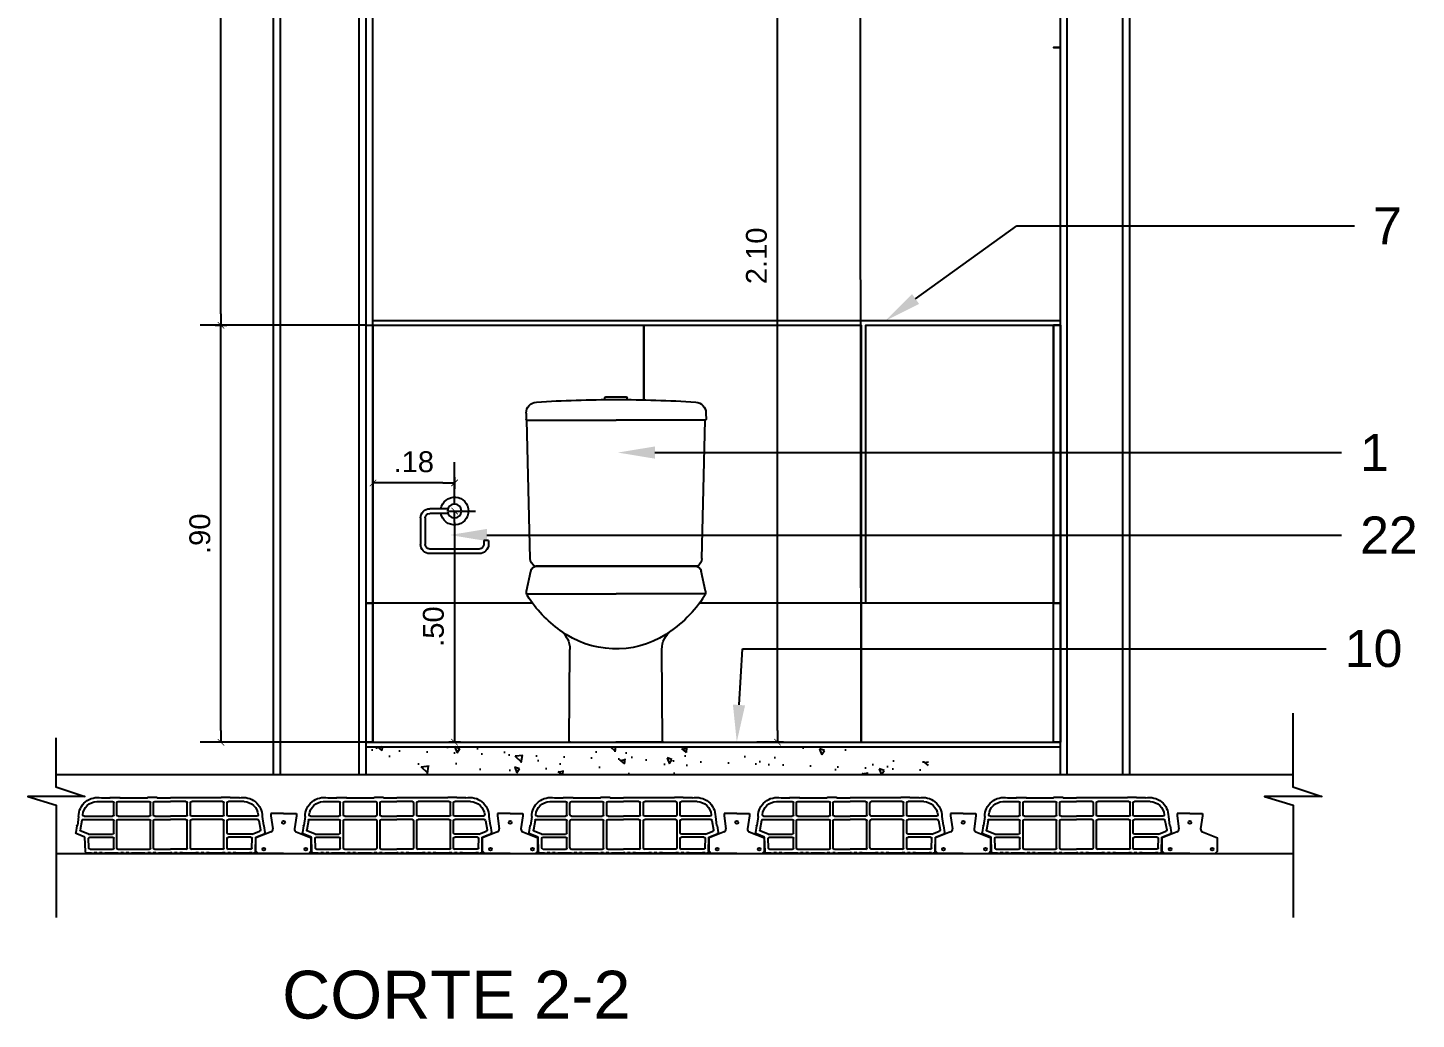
# Model space of a CAD drawing. Header units: metres. Extents: x 198 to 412, y -54 to 17.
# Drawn here: x 264.599 to 267.599, y -9.014 to -6.874 of the extents above; entities that cross this region are included whole.
import ezdxf
from ezdxf import colors
from ezdxf.entities.mleader import LeaderData, LeaderLine
from ezdxf.math import Vec2, Vec3

# ---------------------------------------------------------------- set-up
doc = ezdxf.new("R2010")
doc.units = ezdxf.units.M
doc.header["$LTSCALE"] = 10
for name, color, linetype in [('01', 1, 'Continuous'), ('02', 2, 'Continuous'), ('02-LH ladrillo hueco 02', 1, 'Continuous'), ('1_MUROS', 6, 'Continuous'), ('25-TXT', 2, 'Continuous'), ('A-MUROS', 6, 'Continuous'), ('A-PISOS', 1, 'Continuous'), ('A-TEXTOS', 2, 'Continuous'), ('Corte t', 2, 'Continuous'), ('HT-253', 253, 'Continuous'), ('Losa rap sapito', 251, 'Continuous'), ('piso', 1, 'Continuous'), ('Sanitarios', 2, 'Continuous'), ('TCOTA', 1, 'Continuous'), ('TM-REVEST', 252, 'Continuous'), ('TM-REVOQUE', 2, 'Continuous')]:
    doc.layers.add(name, color=color, linetype=linetype)
doc.styles.add('ARIAL', font='arial.ttf')
doc.styles.get("Standard").update_dxf_attribs({"font": 'arial.ttf'})
doc.dimstyles.new('ST-COTA-25', dxfattribs={"dimscale": 0.25, "dimtxt": 0.18, "dimasz": 0.1, "dimexe": 0.18, "dimexo": 0.0625, "dimgap": 0.09, "dimtad": 1, "dimzin": 4, "dimdsep": 46, "dimtxsty": 'ARIAL', "dimblk1": 'COTA_N', "dimblk2": 'COTA_N', "dimsah": 1, "dimcen": 0.09, "dimclrd": 8, "dimclre": 8, "dimclrt": 1, "dimadec": 0, "dimazin": 0, "dimtfac": 1, "dimtix": 1, "dimtmove": 0, "dimatfit": 3, "dimldrblk": 'COTA_N', "dimfxl": 0.18, "dimtolj": 1, "dimtzin": 0, "dimarcsym": 0})

# ---------------------------------------------------------------- blocks, each defined once
blk = doc.blocks.new('VIGUETA NUEVA')
at = {"layer": '02'}
for p, q in [((852.3054, 1549.6661), (852.2767, 1549.6661)), ((852.2767, 1549.6661), (852.2767, 1549.6611)), ((852.2767, 1549.6611), (852.2809, 1549.6312)), ((852.3054, 1549.6661), (852.3342, 1549.6661)), ((852.3342, 1549.6611), (852.3299, 1549.6312)), ((852.3342, 1549.6661), (852.3342, 1549.6611)), ((852.2769, 1549.6243), (852.2429, 1549.6111)), ((852.2429, 1549.5811), (852.2429, 1549.6111)), ((852.3339, 1549.6243), (852.3679, 1549.6111)), ((852.3679, 1549.5811), (852.3679, 1549.6111)), ((852.2429, 1549.5811), (852.2479, 1549.5761)), ((852.3054, 1549.5761), (852.2479, 1549.5761)), ((852.3054, 1549.5761), (852.3629, 1549.5761)), ((852.3679, 1549.5811), (852.3629, 1549.5761))]:
    blk.add_line(p, q, dxfattribs=at)
for centre, start, end in [((852.2739, 1549.6307), 294.8533, 4.4381), ((852.3369, 1549.6307), 175.5619, 245.1467)]:
    blk.add_arc(centre, 0.00704, start, end, dxfattribs=at)
blk = doc.blocks.new('VIGUETA NUEVA1')
at = {"layer": 'piso'}
for centre in [(0, -0.02), (-0.0444, -0.0805), (0.0504, -0.0805)]:
    blk.add_circle(centre, 0.00324, dxfattribs=at)
at = {"layer": '1_MUROS'}
blk.add_blockref('VIGUETA NUEVA', (-852.3054, -1549.6661), dxfattribs=at)
blk = doc.blocks.new('Losa rap zapito')
at = {"layer": 'Losa rap sapito'}
for p, q in [((283.7711, -291.7719), (283.8051, -291.7719)), ((283.7813, -291.7641), (283.8003, -291.7641)), ((283.8012, -291.7632), (283.8205, -291.7632)), ((283.808, -291.8006), (283.808, -291.7747)), ((283.8147, -291.8006), (283.8147, -291.7747)), ((283.8176, -291.7719), (283.8844, -291.7719)), ((283.8215, -291.7641), (283.8806, -291.7641)), ((283.9008, -291.7632), (283.8815, -291.7632)), ((283.8873, -291.8006), (283.8873, -291.7747)), ((283.8941, -291.8006), (283.8941, -291.7747)), ((283.897, -291.7719), (283.9304, -291.7719)), ((283.9018, -291.7641), (283.9304, -291.7641)), ((283.959, -291.7641), (283.9304, -291.7641)), ((283.9638, -291.7719), (283.9304, -291.7719)), ((283.9599, -291.7632), (283.9792, -291.7632)), ((283.9667, -291.8006), (283.9667, -291.7747)), ((283.9734, -291.8006), (283.9734, -291.7747)), ((284.0431, -291.7719), (283.9763, -291.7719)), ((284.0393, -291.7641), (283.9802, -291.7641)), ((284.0595, -291.7632), (284.0402, -291.7632)), ((284.046, -291.8006), (284.046, -291.7747)), ((284.0527, -291.8006), (284.0527, -291.7747)), ((284.0896, -291.7719), (284.0556, -291.7719)), ((284.0795, -291.7641), (284.0605, -291.7641)), ((283.732, -291.8042), (283.7293, -291.8235)), ((283.7437, -291.8035), (283.8051, -291.8035)), ((283.8176, -291.8035), (283.8844, -291.8035)), ((283.897, -291.8035), (283.9304, -291.8035)), ((283.9638, -291.8035), (283.9304, -291.8035)), ((284.0431, -291.8035), (283.9763, -291.8035)), ((284.117, -291.8035), (284.0556, -291.8035)), ((284.1287, -291.8042), (284.1314, -291.8235)), ((283.7282, -291.8243), (283.7262, -291.8386)), ((283.7394, -291.8124), (283.7357, -291.8329)), ((283.7534, -291.842), (283.7376, -291.836)), ((283.7422, -291.8103), (283.8051, -291.8103)), ((283.7534, -291.8103), (283.8051, -291.8103)), ((283.808, -291.8391), (283.808, -291.8132)), ((283.8147, -291.8721), (283.8147, -291.8132)), ((283.8176, -291.8103), (283.8844, -291.8103)), ((283.8873, -291.8721), (283.8873, -291.8132)), ((283.8941, -291.8721), (283.8941, -291.8132)), ((283.897, -291.8103), (283.9304, -291.8103)), ((283.9638, -291.8103), (283.9304, -291.8103)), ((283.9667, -291.8721), (283.9667, -291.8132)), ((283.9734, -291.8721), (283.9734, -291.8132)), ((284.0431, -291.8103), (283.9763, -291.8103)), ((284.046, -291.8721), (284.046, -291.8132)), ((284.0527, -291.8391), (284.0527, -291.8132)), ((284.1186, -291.8103), (284.0556, -291.8103)), ((284.1073, -291.8103), (284.0556, -291.8103)), ((284.1073, -291.842), (284.1232, -291.836)), ((284.1214, -291.8124), (284.125, -291.8329)), ((284.1325, -291.8243), (284.1346, -291.8386)), ((283.7459, -291.8484), (283.728, -291.8417)), ((283.7466, -291.8799), (283.7459, -291.8484)), ((283.7534, -291.842), (283.8051, -291.842)), ((283.7542, -291.8721), (283.7536, -291.851)), ((283.7565, -291.8487), (283.8051, -291.8487)), ((283.808, -291.8721), (283.808, -291.8516)), ((284.0527, -291.8721), (284.0527, -291.8516)), ((284.1073, -291.842), (284.0556, -291.842)), ((284.1043, -291.8487), (284.0556, -291.8487)), ((284.1066, -291.8721), (284.1071, -291.851)), ((284.1141, -291.8799), (284.1149, -291.8484)), ((284.1149, -291.8484), (284.1327, -291.8417)), ((283.7541, -291.8836), (283.7504, -291.8836)), ((283.7541, -291.8836), (283.7516, -291.8836)), ((283.7541, -291.8836), (283.7516, -291.8836)), ((283.7541, -291.8836), (283.7541, -291.8827)), ((283.7541, -291.8827), (283.7598, -291.8827)), ((283.7571, -291.8749), (283.8051, -291.8749)), ((283.7598, -291.8836), (283.7598, -291.8827)), ((283.7598, -291.8836), (283.7656, -291.8836)), ((283.7714, -291.8827), (283.7656, -291.8827)), ((283.7656, -291.8836), (283.7656, -291.8827)), ((283.7714, -291.8836), (283.7714, -291.8827)), ((283.7714, -291.8836), (283.7772, -291.8836)), ((283.7772, -291.8836), (283.7772, -291.8827)), ((283.783, -291.8827), (283.7772, -291.8827)), ((283.783, -291.8836), (283.783, -291.8827)), ((283.783, -291.8836), (283.7887, -291.8836)), ((283.7887, -291.8836), (283.7887, -291.8827)), ((283.7887, -291.8827), (283.7945, -291.8827)), ((283.7945, -291.8836), (283.7945, -291.8827)), ((283.8003, -291.8836), (283.7945, -291.8836)), ((283.8003, -291.8827), (283.8061, -291.8827)), ((283.8003, -291.8836), (283.8003, -291.8827)), ((283.8061, -291.8836), (283.8061, -291.8827)), ((283.8119, -291.8836), (283.8061, -291.8836)), ((283.8119, -291.8827), (283.8176, -291.8827)), ((283.8119, -291.8836), (283.8119, -291.8827)), ((283.8119, -291.8827), (283.8176, -291.8827)), ((283.8176, -291.8749), (283.8844, -291.8749)), ((283.8176, -291.8836), (283.8176, -291.8827)), ((283.8176, -291.8836), (283.8234, -291.8836)), ((283.8292, -291.8827), (283.8234, -291.8827)), ((283.8234, -291.8836), (283.8234, -291.8827)), ((283.8292, -291.8836), (283.8292, -291.8827)), ((283.8292, -291.8836), (283.835, -291.8836)), ((283.835, -291.8836), (283.835, -291.8827)), ((283.8408, -291.8827), (283.835, -291.8827)), ((283.8408, -291.8836), (283.8408, -291.8827)), ((283.8408, -291.8836), (283.8465, -291.8836)), ((283.8465, -291.8836), (283.8465, -291.8827)), ((283.8465, -291.8827), (283.8523, -291.8827)), ((283.8523, -291.8836), (283.8523, -291.8827)), ((283.8581, -291.8836), (283.8523, -291.8836)), ((283.8581, -291.8827), (283.8639, -291.8827)), ((283.8581, -291.8836), (283.8581, -291.8827)), ((283.8639, -291.8836), (283.8639, -291.8827)), ((283.8697, -291.8836), (283.8639, -291.8836)), ((283.8697, -291.8827), (283.8755, -291.8827)), ((283.8697, -291.8836), (283.8697, -291.8827)), ((283.8697, -291.8827), (283.8755, -291.8827)), ((283.8755, -291.8836), (283.8755, -291.8827)), ((283.8755, -291.8836), (283.8812, -291.8836)), ((283.887, -291.8827), (283.8812, -291.8827)), ((283.8812, -291.8836), (283.8812, -291.8827)), ((283.887, -291.8836), (283.887, -291.8827)), ((283.887, -291.8836), (283.8928, -291.8836)), ((283.8928, -291.8836), (283.8928, -291.8827)), ((283.8986, -291.8827), (283.8928, -291.8827)), ((283.897, -291.8749), (283.9304, -291.8749)), ((283.8986, -291.8836), (283.8986, -291.8827)), ((283.8986, -291.8836), (283.9044, -291.8836)), ((283.9044, -291.8836), (283.9044, -291.8827)), ((283.9044, -291.8827), (283.9101, -291.8827)), ((283.9101, -291.8836), (283.9101, -291.8827)), ((283.9159, -291.8836), (283.9101, -291.8836)), ((283.9159, -291.8827), (283.9217, -291.8827)), ((283.9159, -291.8836), (283.9159, -291.8827)), ((283.9217, -291.8836), (283.9217, -291.8827)), ((283.9275, -291.8836), (283.9217, -291.8836)), ((283.9275, -291.8836), (283.9275, -291.8827)), ((283.9275, -291.8827), (283.9304, -291.8827)), ((283.9638, -291.8749), (283.9304, -291.8749)), ((283.9333, -291.8827), (283.9304, -291.8827)), ((283.9333, -291.8836), (283.9333, -291.8827)), ((283.9333, -291.8836), (283.939, -291.8836)), ((283.9448, -291.8827), (283.939, -291.8827)), ((283.939, -291.8836), (283.939, -291.8827)), ((283.9448, -291.8836), (283.9448, -291.8827)), ((283.9448, -291.8836), (283.9506, -291.8836)), ((283.9506, -291.8836), (283.9506, -291.8827)), ((283.9564, -291.8827), (283.9506, -291.8827)), ((283.9564, -291.8836), (283.9564, -291.8827)), ((283.9622, -291.8836), (283.9564, -291.8836)), ((283.9622, -291.8836), (283.9622, -291.8827)), ((283.9622, -291.8827), (283.9679, -291.8827)), ((283.9679, -291.8836), (283.9679, -291.8827)), ((283.9737, -291.8836), (283.9679, -291.8836)), ((283.9737, -291.8827), (283.9795, -291.8827)), ((283.9737, -291.8836), (283.9737, -291.8827)), ((284.0431, -291.8749), (283.9763, -291.8749)), ((283.9795, -291.8836), (283.9795, -291.8827)), ((283.9853, -291.8836), (283.9795, -291.8836)), ((283.9911, -291.8827), (283.9853, -291.8827)), ((283.9853, -291.8836), (283.9853, -291.8827)), ((283.9911, -291.8827), (283.9853, -291.8827)), ((283.9911, -291.8836), (283.9911, -291.8827)), ((283.9911, -291.8836), (283.9968, -291.8836)), ((284.0026, -291.8827), (283.9968, -291.8827)), ((283.9968, -291.8836), (283.9968, -291.8827)), ((284.0026, -291.8836), (284.0026, -291.8827)), ((284.0026, -291.8836), (284.0084, -291.8836)), ((284.0084, -291.8836), (284.0084, -291.8827)), ((284.0142, -291.8827), (284.0084, -291.8827)), ((284.0142, -291.8836), (284.0142, -291.8827)), ((284.02, -291.8836), (284.0142, -291.8836)), ((284.02, -291.8836), (284.02, -291.8827)), ((284.02, -291.8827), (284.0258, -291.8827)), ((284.0258, -291.8836), (284.0258, -291.8827)), ((284.0315, -291.8836), (284.0258, -291.8836)), ((284.0315, -291.8827), (284.0373, -291.8827)), ((284.0315, -291.8836), (284.0315, -291.8827)), ((284.0373, -291.8836), (284.0373, -291.8827)), ((284.0431, -291.8836), (284.0373, -291.8836)), ((284.0489, -291.8827), (284.0431, -291.8827)), ((284.0431, -291.8836), (284.0431, -291.8827)), ((284.0489, -291.8827), (284.0431, -291.8827)), ((284.0489, -291.8836), (284.0489, -291.8827)), ((284.0489, -291.8836), (284.0547, -291.8836)), ((284.0604, -291.8827), (284.0547, -291.8827)), ((284.0547, -291.8836), (284.0547, -291.8827)), ((284.1037, -291.8749), (284.0556, -291.8749)), ((284.0604, -291.8836), (284.0604, -291.8827)), ((284.0604, -291.8836), (284.0662, -291.8836)), ((284.0662, -291.8836), (284.0662, -291.8827)), ((284.072, -291.8827), (284.0662, -291.8827)), ((284.072, -291.8836), (284.072, -291.8827)), ((284.0778, -291.8836), (284.072, -291.8836)), ((284.0778, -291.8836), (284.0778, -291.8827)), ((284.0778, -291.8827), (284.0836, -291.8827)), ((284.0836, -291.8836), (284.0836, -291.8827)), ((284.0893, -291.8836), (284.0836, -291.8836)), ((284.0893, -291.8827), (284.0951, -291.8827)), ((284.0893, -291.8836), (284.0893, -291.8827)), ((284.0951, -291.8836), (284.0951, -291.8827)), ((284.1009, -291.8836), (284.0951, -291.8836)), ((284.1009, -291.8836), (284.1009, -291.8827)), ((284.1067, -291.8827), (284.1009, -291.8827)), ((284.1067, -291.8836), (284.1067, -291.8827)), ((284.1067, -291.8836), (284.1092, -291.8836)), ((284.1067, -291.8836), (284.1092, -291.8836)), ((284.1067, -291.8836), (284.1103, -291.8836))]:
    blk.add_line(p, q, dxfattribs=at)
for centre, radius, start, end in [((283.7724, -291.8035), 0.0404, 77.2971, 181.0135), ((283.7724, -291.8035), 0.0317, 92.259, 174.7894), ((283.8012, -291.7641), 0.000963, 90, 180), ((283.8051, -291.7747), 0.00289, 0, 90), ((283.8176, -291.7747), 0.00289, 90, 180), ((283.8205, -291.7641), 0.000963, 0, 90), ((283.8815, -291.7641), 0.000963, 90, 180), ((283.8844, -291.7747), 0.00289, 0, 90), ((283.897, -291.7747), 0.00289, 90, 180), ((283.9008, -291.7641), 0.000963, 0, 90), ((283.9599, -291.7641), 0.000963, 90, 180), ((283.9638, -291.7747), 0.00289, 0, 90), ((283.9763, -291.7747), 0.00289, 90, 180), ((283.9792, -291.7641), 0.000963, 0, 90), ((284.0402, -291.7641), 0.000963, 90, 180), ((284.0431, -291.7747), 0.00289, 0, 90), ((284.0556, -291.7747), 0.00289, 90, 180), ((284.0595, -291.7641), 0.000963, 0, 90), ((284.0883, -291.8035), 0.0404, 358.9865, 102.7029), ((284.0883, -291.8035), 0.0317, 5.2106, 87.741), ((283.7437, -291.8006), 0.00289, 180.2316, 270), ((283.8051, -291.8006), 0.00289, 270, 0), ((283.8176, -291.8006), 0.00289, 180, 270), ((283.8844, -291.8006), 0.00289, 270, 0), ((283.897, -291.8006), 0.00289, 180, 270), ((283.9638, -291.8006), 0.00289, 270, 0), ((283.9763, -291.8006), 0.00289, 180, 270), ((284.0431, -291.8006), 0.00289, 270, 0), ((284.0556, -291.8006), 0.00289, 180, 270), ((284.117, -291.8006), 0.00289, 270, 359.7684), ((283.7292, -291.8244), 0.000963, 81.8699, 171.8699), ((283.7386, -291.8333), 0.00289, 171.8699, 249.444), ((283.7422, -291.8132), 0.00289, 90, 165.2593), ((283.8051, -291.8132), 0.00289, 0, 90), ((283.8176, -291.8132), 0.00289, 90, 180), ((283.8844, -291.8132), 0.00289, 0, 90), ((283.897, -291.8132), 0.00289, 90, 180), ((283.9638, -291.8132), 0.00289, 0, 90), ((283.9763, -291.8132), 0.00289, 90, 180), ((284.0431, -291.8132), 0.00289, 0, 90), ((284.0556, -291.8132), 0.00289, 90, 180), ((284.1186, -291.8132), 0.00289, 14.7407, 90), ((284.1222, -291.8333), 0.00289, 290.556, 8.1301), ((284.1316, -291.8244), 0.000963, 8.1301, 98.1301), ((283.729, -291.839), 0.00289, 171.8699, 249.444), ((283.7565, -291.8516), 0.00289, 90, 168.5947), ((283.8051, -291.8391), 0.00289, 270, 0), ((283.8051, -291.8516), 0.00289, 0, 90), ((284.0556, -291.8391), 0.00289, 180, 270), ((284.0556, -291.8516), 0.00289, 90, 180), ((284.1043, -291.8516), 0.00289, 11.4053, 90), ((284.1317, -291.839), 0.00289, 290.556, 8.1301), ((283.7505, -291.8797), 0.0039, 182.4799, 268.1248), ((283.7571, -291.8721), 0.00289, 180, 271.41), ((283.8051, -291.8721), 0.00289, 270, 0), ((283.8176, -291.8721), 0.00289, 180, 270), ((283.8844, -291.8721), 0.00289, 270, 0), ((283.897, -291.8721), 0.00289, 180, 270), ((283.9638, -291.8721), 0.00289, 270, 0), ((283.9763, -291.8721), 0.00289, 180, 270), ((284.0431, -291.8721), 0.00289, 270, 0), ((284.0556, -291.8721), 0.00289, 180, 270), ((284.1037, -291.8721), 0.00289, 268.59, 0), ((284.1102, -291.8797), 0.0039, 271.8752, 357.5201)]:
    blk.add_arc(centre, radius, start, end, dxfattribs=at)
blk = doc.blocks.new('A$C5A1D3FF0')
at = {"ltscale": 0.01671}
blk.add_line((-24.2, 739.9), (-24.2, 743.3), dxfattribs=at)
at = {"ltscale": 0.00085}
blk.add_line((-0.2, 745.5), (0, 745.5), dxfattribs=at)
at = {"ltscale": 0.017205}
blk.add_line((23.8, 739.8), (23.8, 743.3), dxfattribs=at)
at = {"ltscale": 0.069122}
blk.add_line((-194.4, 710.7), (-194.5, 696.9), dxfattribs=at)
for p, q in [((-192.7, 695.1), (-0.2, 695.1)), ((-185.6, 396.8), (-192.7, 695.1)), ((192.4, 695.1), (-0.2, 695.1)), ((185.2, 396.8), (192.4, 695.1)), ((-175.2, 380), (0, 380)), ((-171.5, 380), (172.7, 380)), ((-170.6, 380), (0, 380)), ((0.6, 380), (-170.5, 380)), ((0.9, 380), (-170.2, 380)), ((170.6, 380), (0, 380)), ((174.9, 380), (0, 380)), ((0, 380), (143.6, 380)), ((0.3, 380), (173.3, 380)), ((0.6, 380), (170.5, 380)), ((-193.2, 320), (0, 320)), ((193.2, 320), (0, 320)), ((-100.4, 2.5), (-99.1, 200.3)), ((100.9, 2.5), (99.6, 200.3))]:
    blk.add_line(p, q)
at = {"ltscale": 0.069103}
blk.add_line((194.1, 710.7), (194.2, 696.9), dxfattribs=at)
at = {"ltscale": 0.217544}
for p, q in [((-193.3, 326.3), (-184.3, 368.9)), ((193.3, 326.3), (184.3, 368.9))]:
    blk.add_line(p, q, dxfattribs=at)
at = {"ltscale": 0.489641}
blk.add_line((-97.9, 0), (0, 0), dxfattribs=at)
at = {"ltscale": 0.413757}
blk.add_line((-82.5, 0), (0.3, 0), dxfattribs=at)
at = {"ltscale": 0.492131}
blk.add_line((98.4, 0), (0, 0), dxfattribs=at)
at = {"ltscale": 0.413755}
blk.add_line((83, 0), (0.3, 0), dxfattribs=at)
for centre, radius, start, end in [((-170.7, 710.5), 23.7, 93.7557, 179.6251), ((-2, -1859.9), 2599.7, 89.9609, 93.7557), ((-22.2, 743.3), 2, 91.3801, 180), ((-0.2, -169.9), 915.5, 90, 91.3801), ((-0.2, -169.9), 915.5, 88.6199, 90), ((1.6, -1859.9), 2599.7, 86.2429, 90.0391), ((21.8, 743.3), 2, 0, 88.6199), ((170.4, 710.5), 23.7, 0.3749, 86.2429), ((-192.7, 696.9), 1.76, 180.2855, 270.6496), ((192.4, 696.9), 1.76, 269.3504, 359.7145), ((-166.1, 397.2), 19.5, 181.3139, 242.1559), ((165.7, 397.2), 19.5, 297.8441, 358.6861), ((-170.6, 366), 14, 90, 168.1113), ((170.6, 366), 14, 11.8887, 90), ((-179.6, 323.4), 14, 168.1113, 212.7999), ((39.8, 464.8), 275, 212.7999, 237.6232), ((-39.8, 464.8), 275, 305.6405, 327.2001), ((179.6, 323.4), 14, 327.2001, 11.8887), ((-149.1, 200.7), 50, 359.6141, 54.3595), ((0, 402.1), 200.7, 237.6232, 306.8471), ((149.6, 200.7), 50, 125.6405, 180.3859), ((-97.9, 2.5), 2.5, 179.6141, 270), ((98.4, 2.5), 2.5, 270, 0.3859)]:
    blk.add_arc(centre, radius, start, end)
blk = doc.blocks.new('SPIN PORTARROLLO VF')
at = {"layer": 'Sanitarios'}
for p, q in [((663.8584, -488.0333), (663.8978, -488.0333)), ((663.8584, -488.0433), (663.8978, -488.0433)), ((663.9078, -488.0533), (663.9078, -488.1103)), ((663.9178, -488.0533), (663.9178, -488.1103)), ((663.7708, -488.1017), (663.7708, -488.1103)), ((663.7708, -488.1017), (663.7808, -488.1017)), ((663.7808, -488.1017), (663.7808, -488.1103)), ((663.7908, -488.1203), (663.8978, -488.1203)), ((663.7908, -488.1303), (663.8978, -488.1303))]:
    blk.add_line(p, q, dxfattribs=at)
blk.add_circle((663.8443, -488.0383), 0.015, dxfattribs=at)
for centre, radius, start, end in [((663.8443, -488.0383), 0.03, 9.5941, 350.4059), ((663.8978, -488.0533), 0.02, 360, 90), ((663.8978, -488.0533), 0.01, 360, 90), ((663.7908, -488.1103), 0.02, 180, 270), ((663.7908, -488.1103), 0.01, 180, 270), ((663.8978, -488.1103), 0.02, 270, 360), ((663.8978, -488.1103), 0.01, 270, 360)]:
    blk.add_arc(centre, radius, start, end, dxfattribs=at)
blk = doc.blocks.new('COTA_N')
for p, q in [((-1, 0), (0, 0)), ((0, 0.5), (0, -0.5))]:
    blk.add_line(p, q)
at = {"color": 3, "const_width": 0.065}
blk.add_lwpolyline([(0.14, 0.14), (0.28, 0.28), (0, 0), (-0.14, -0.14), (-0.28, -0.28)], dxfattribs=at)
blk = doc.blocks.new('*D304')
at = {"layer": 'Defpoints', "color": 0, "transparency": 16777216}
for p in [(266.2192, -6.3163), (266.2392, -6.3163, 0), (266.2392, -8.4163)]:
    blk.add_point(p, dxfattribs=at)
at = {"layer": 'TCOTA', "color": 8, "lineweight": -2, "transparency": 16777216}
for p, q in [((266.2236, -6.3163), (266.1742, -6.3163)), ((266.2192, -8.3913), (266.2192, -6.3413)), ((266.2236, -8.4163), (266.1742, -8.4163))]:
    blk.add_line(p, q, dxfattribs=at)
at = {"layer": 'TCOTA', "color": 8, "lineweight": -2, "transparency": 16777216, "xscale": 0.025, "yscale": 0.025, "zscale": 0.025}
for p, rotation in [((266.2192, -6.3163), 90), ((266.2192, -8.4163), 270)]:
    blk.add_blockref('COTA_N', p, dxfattribs=dict(at, rotation=rotation))
at = {"layer": 'TCOTA', "color": 1, "transparency": 16777216, "insert": (266.1737, -7.3663), "char_height": 0.045, "attachment_point": 5, "rotation": 90, "style": 'ARIAL'}
blk.add_mtext('\\A1;2.10', dxfattribs=at)
blk = doc.blocks.new('*D305')
at = {"layer": 'Defpoints', "color": 0, "transparency": 16777216}
for p in [(265.5213, -7.9172, 0), (265.5213, -8.4163), (265.5213, -8.4163)]:
    blk.add_point(p, dxfattribs=at)
at = {"layer": 'TCOTA', "color": 8, "lineweight": -2, "transparency": 16777216}
for p, q in [((265.5369, -7.9172), (265.5663, -7.9172)), ((265.5213, -7.9422), (265.5213, -8.3913)), ((265.5369, -8.4163), (265.5663, -8.4163))]:
    blk.add_line(p, q, dxfattribs=at)
at = {"layer": 'TCOTA', "color": 8, "lineweight": -2, "transparency": 16777216, "xscale": 0.025, "yscale": 0.025, "zscale": 0.025}
for p, rotation in [((265.5213, -7.9172), 90), ((265.5213, -8.4163), 270)]:
    blk.add_blockref('COTA_N', p, dxfattribs=dict(at, rotation=rotation))
at = {"layer": 'TCOTA', "color": 1, "transparency": 16777216, "insert": (265.4758, -8.1667), "char_height": 0.045, "attachment_point": 5, "rotation": 90, "style": 'ARIAL'}
blk.add_mtext('\\A1;.50', dxfattribs=at)
blk = doc.blocks.new('*D306')
at = {"layer": 'Defpoints', "color": 0, "transparency": 16777216}
for p in [(265.3451, -7.8566), (265.3451, -7.9172), (265.5213, -7.9172, 0)]:
    blk.add_point(p, dxfattribs=at)
at = {"layer": 'TCOTA', "color": 8, "lineweight": -2, "transparency": 16777216}
for p, q in [((265.3451, -7.9016), (265.3451, -7.8116)), ((265.5213, -7.9016), (265.5213, -7.8116)), ((265.4963, -7.8566), (265.3701, -7.8566))]:
    blk.add_line(p, q, dxfattribs=at)
at = {"layer": 'TCOTA', "color": 8, "lineweight": -2, "transparency": 16777216, "xscale": 0.025, "yscale": 0.025, "zscale": 0.025, "rotation": 180}
blk.add_blockref('COTA_N', (265.3451, -7.8566), dxfattribs=at)
at = {"layer": 'TCOTA', "color": 8, "lineweight": -2, "transparency": 16777216, "xscale": 0.025, "yscale": 0.025, "zscale": 0.025}
blk.add_blockref('COTA_N', (265.5213, -7.8566), dxfattribs=at)
at = {"layer": 'TCOTA', "color": 1, "transparency": 16777216, "insert": (265.4332, -7.8111), "char_height": 0.045, "attachment_point": 5, "style": 'ARIAL'}
blk.add_mtext('\\A1;.18', dxfattribs=at)
blk = doc.blocks.new('*D447')
at = {"layer": '25-TXT', "color": 8, "lineweight": -2, "transparency": 16777216}
for p, q in [((265.3295, -7.5163), (264.9717, -7.5163)), ((265.0167, -8.3913), (265.0167, -7.5413)), ((265.3295, -8.4163), (264.9717, -8.4163))]:
    blk.add_line(p, q, dxfattribs=at)
at = {"layer": 'Defpoints', "color": 0, "transparency": 16777216}
for p in [(265.0167, -7.5163), (265.3451, -7.5163), (265.3451, -8.4163, 0)]:
    blk.add_point(p, dxfattribs=at)
at = {"layer": '25-TXT', "color": 8, "lineweight": -2, "transparency": 16777216, "xscale": 0.025, "yscale": 0.025, "zscale": 0.025}
for p, rotation in [((265.0167, -7.5163), 90), ((265.0167, -8.4163), 270)]:
    blk.add_blockref('COTA_N', p, dxfattribs=dict(at, rotation=rotation))
at = {"layer": '25-TXT', "color": 1, "transparency": 16777216, "insert": (264.9712, -7.9663), "char_height": 0.045, "attachment_point": 5, "rotation": 90, "style": 'ARIAL'}
blk.add_mtext('\\A1;.90', dxfattribs=at)
blk = doc.blocks.new('*D448')
at = {"layer": '25-TXT', "color": 8, "lineweight": -2, "transparency": 16777216}
for p, q in [((265.3295, -6.0163), (264.9717, -6.0163)), ((265.0167, -7.4913), (265.0167, -6.0413)), ((265.3295, -7.5163), (264.9717, -7.5163))]:
    blk.add_line(p, q, dxfattribs=at)
at = {"layer": 'Defpoints', "color": 0, "transparency": 16777216}
for p in [(265.0167, -6.0163), (265.3451, -6.0163, 0), (265.3451, -7.5163)]:
    blk.add_point(p, dxfattribs=at)
at = {"layer": '25-TXT', "color": 8, "lineweight": -2, "transparency": 16777216, "xscale": 0.025, "yscale": 0.025, "zscale": 0.025}
for p, rotation in [((265.0167, -6.0163), 90), ((265.0167, -7.5163), 270)]:
    blk.add_blockref('COTA_N', p, dxfattribs=dict(at, rotation=rotation))
at = {"layer": '25-TXT', "color": 1, "transparency": 16777216, "insert": (264.9712, -6.7663), "char_height": 0.045, "attachment_point": 5, "rotation": 90, "style": 'ARIAL'}
blk.add_mtext('\\A1;1.50', dxfattribs=at)

msp = doc.modelspace()

# ---------------------------------------------------------------- hatches: boundary and pattern name
at = {"layer": 'HT-253'}
h = msp.add_hatch(dxfattribs=at)
h.set_pattern_fill('AR-CONC', color=256, scale=0.0007, angle=90)
h.set_pattern_definition([(140, (-1039.1279, 367.62205), (0.01115736, 0.127529268), [0.013335, -0.146685]), (85, (-1039.1279, 367.62205), (-0.133739792, -0.024670395), [0.010668, -0.117348409]), (190.451445, (-1039.12697, 367.63267), (-0.122582426, 0.102858873), [0.011333006, -0.124663171]), (136.1842, (-1039.16346, 367.62205), (0.02942963, 0.189755329), [0.0200025, -0.2200275]), (186.635558, (-1039.161, 367.63786), (-0.173198287, 0.166182894), [0.016999516, -0.186994926]), (81.184151, (-1039.16346, 367.62205), (-0.173198287, 0.166182894), [0.016001977, -0.176021812]), (111, (-1039.15457, 367.63983), (0.071585639, 0.106130074), [0.013335, -0.146685]), (56, (-1039.15457, 367.63983), (-0.128931576, 0.04326142), [0.010668, -0.117348]), (161.451445, (-1039.1486, 367.64867), (-0.057345938, 0.149391493), [0.011333006, -0.124662956]), (127.5, (-1039.127897, 367.622045), (-0.0591885272, 0.0021620223), [0, -0.1159256, 0, -0.119126, 0, -0.1177925]), (97.5, (-1039.127897, 367.622045), (-0.0701264024, 0.0467737638), [0, -0.0679196, 0, -0.1132586, 0, -0.0448945]), (57.5, (-1039.127897, 367.582396), (0.0040101208, 0.0949134166), [0, -0.04445, 0, -0.138684, 0, -0.184023]), (47.5, (-1039.1279, 367.56462), (-0.0177985437, 0.103690427), [0, -0.057785, 0, -0.0921004, 0, -0.130683])])
h.paths.add_polyline_path([(266.5451, -8.4263), (265.3301, -8.4263), (265.3301, -8.4863), (266.5451, -8.4863)])

# ---------------------------------------------------------------- linework, layer by layer
at = {"color": 5}
for p, q in [((264.66, -8.4863, 0), (267.3328, -8.4863, 0)), ((264.6606, -8.6563, 0), (267.3328, -8.6563, 0))]:
    msp.add_line(p, q, dxfattribs=at)
at = {"layer": '02', "color": 3, "elevation": 0}
for points in [[(267.3322, -8.3536), (267.3322, -8.5129), (267.3947, -8.5337), (267.2714, -8.5337), (267.3328, -8.5523), (267.3328, -8.7946)], [(264.66, -8.4072), (264.66, -8.5129), (264.7225, -8.5337), (264.5993, -8.5337), (264.6606, -8.5523), (264.6606, -8.7946)]]:
    msp.add_lwpolyline(points, dxfattribs=at)
at = {"layer": '02-LH ladrillo hueco 02'}
for p, q in [((265.1301, -8.4863, 0), (265.1301, -5.0863, 0)), ((265.3301, -8.4863, 0), (265.3301, -5.0863, 0)), ((266.8451, -8.4863, 0), (266.8451, -5.0863, 0)), ((266.9651, -8.4863, 0), (266.9651, -5.0863, 0))]:
    msp.add_line(p, q, dxfattribs=at)
at = {"layer": '25-TXT'}
msp.add_line((266.8301, -7.5163), (266.8301, -7.5063), dxfattribs=at)
at = {"layer": '25-TXT', "elevation": 0}
msp.add_lwpolyline([(266.4001, -8.1005), (266.4001, -8.4163), (266.396, -5.0863)], dxfattribs=at)
at = {"layer": 'A-MUROS'}
for p, q in [((265.1451, -8.4863, 0), (265.1451, -5.0863, 0)), ((265.3151, -8.4863, 0), (265.3151, -5.0863, 0))]:
    msp.add_line(p, q, dxfattribs=at)
at = {"layer": 'A-PISOS'}
for points in [[(265.3301, -8.4163), (265.8534, -8.4163), (265.8534, -8.4163), (266.8301, -8.4163)], [(265.3301, -8.4263), (265.8634, -8.4263), (265.8634, -8.4263), (266.8301, -8.4263)]]:
    msp.add_lwpolyline(points, dxfattribs=at)
at = {"layer": 'TCOTA', "elevation": 0}
msp.add_lwpolyline([(266.8301, -8.4863), (266.8301, -8.4163)], dxfattribs=at)
at = {"layer": 'TM-REVEST'}
msp.add_line((266.8301, -7.5063), (265.3451, -7.5063), dxfattribs=at)
for points in [[(266.8301, -6.9163), (266.8155, -6.9163), (266.8155, -6.9163), (266.8301, -6.9163)], [(265.3451, -8.1163), (265.3305, -8.1163), (265.3305, -7.5163), (265.3451, -7.5163)], [(266.8301, -8.1163), (266.8155, -8.1163), (266.8155, -7.5163), (266.8301, -7.5163)], [(266.8301, -7.5163), (266.8155, -7.5163), (266.8155, -7.5163), (266.8301, -7.5163)], [(265.3451, -8.4163), (265.3305, -8.4163), (265.3305, -8.1163), (265.3451, -8.1163)], [(266.8301, -8.4163), (266.8155, -8.4163), (266.8155, -8.1163), (266.8301, -8.1163)]]:
    msp.add_lwpolyline(points, close=True, dxfattribs=at)
for points in [[(265.3451, -8.1163), (265.3451, -7.5163), (265.9305, -7.5163), (265.9305, -7.6772)], [(265.6897, -8.1163), (265.3305, -8.1163)]]:
    msp.add_lwpolyline(points, dxfattribs=at)
at = {"layer": 'TM-REVEST', "elevation": 0}
for points in [[(265.9305, -7.6772), (265.9305, -7.5163), (266.4001, -7.5163), (266.4001, -8.1163), (266.0504, -8.1163)], [(266.4101, -8.1163), (266.4101, -7.5163), (266.8155, -7.5163), (266.8155, -8.1163), (266.3955, -8.1163)]]:
    msp.add_lwpolyline(points, dxfattribs=at)
at = {"layer": 'TM-REVOQUE'}
for p, q in [((266.8301, -8.4163, 0), (266.8301, -5.0863, 0)), ((266.9801, -8.4863, 0), (266.9801, -5.0863, 0)), ((265.3451, -8.4163, 0), (265.3451, -6.0163, 0))]:
    msp.add_line(p, q, dxfattribs=at)

# ---------------------------------------------------------------- block references
at = {"layer": '01', "xscale": -1}
msp.add_blockref('SPIN PORTARROLLO VF', (929.3656, 480.1211, 0), dxfattribs=at)
at = {"layer": 'A-MUROS', "xscale": -1}
for p in [(548.8378, 283.2274, 0), (549.3272, 283.2274, 0), (549.8167, 283.2274, 0), (550.3061, 283.2274, 0), (550.7955, 283.2274, 0)]:
    msp.add_blockref('Losa rap zapito', p, dxfattribs=at)
at = {"layer": 'Corte t', "xscale": 0.9559179682510148, "yscale": 0.9559179682510148, "zscale": 0.9559179682510148}
for p in [(265.152, -8.5702, 0), (265.6414, -8.5702, 0), (266.1309, -8.5702, 0), (266.6203, -8.5702, 0), (267.1097, -8.5702, 0)]:
    msp.add_blockref('VIGUETA NUEVA1', p, dxfattribs=at)
at = {"layer": 'Sanitarios', "xscale": -0.001, "yscale": 0.001, "zscale": 0.001}
msp.add_blockref('A$C5A1D3FF0', (265.8701, -8.4163, 0), dxfattribs=at)

# ---------------------------------------------------------------- texts
at = {"layer": 'A-TEXTOS', "insert": (265.1487, -8.9097), "char_height": 0.10318, "width": 0.777043, "attachment_point": 1}
msp.add_mtext('CORTE 2-2', dxfattribs=at)

# ---------------------------------------------------------------- dimensions: what is measured, and where the dimension line sits
at = {"layer": '25-TXT'}
for base, p1, p2, picture, middle in [((265.0167, -6.0163), (265.3451, -7.5163), (265.3451, -6.0163, 0), '*D448', (264.9712, -6.7663)), ((265.0167, -7.5163), (265.3451, -8.4163, 0), (265.3451, -7.5163), '*D447', (264.9712, -7.9663))]:
    dim = msp.add_linear_dim(base=base, p1=p1, p2=p2, angle=90, dimstyle='ST-COTA-25', dxfattribs=at)
    dim.commit()
    dim.dimension.update_dxf_attribs({"geometry": picture, "text_midpoint": middle})
at = {"layer": 'TCOTA'}
for base, p1, p2, picture, middle in [((266.2192, -6.3163), (266.2392, -8.4163), (266.2392, -6.3163, 0), '*D304', (266.1737, -7.3663)), ((265.5213, -8.4163), (265.5213, -7.9172, 0), (265.5213, -8.4163), '*D305', (265.4758, -8.1667))]:
    dim = msp.add_linear_dim(base=base, p1=p1, p2=p2, angle=90, dimstyle='ST-COTA-25', dxfattribs=at)
    dim.commit()
    dim.dimension.update_dxf_attribs({"geometry": picture, "text_midpoint": middle})
dim = msp.add_linear_dim(base=(265.3451, -7.8566), p1=(265.5213, -7.9172, 0), p2=(265.3451, -7.9172), dimstyle='ST-COTA-25', dxfattribs=at)
dim.commit()
dim.dimension.update_dxf_attribs({"geometry": '*D306', "text_midpoint": (265.4332, -7.8111)})

# ---------------------------------------------------------------- leaders
at = {"layer": 'A-TEXTOS'}
ml = msp.add_multileader_mtext('Standard', dxfattribs=at)
ml.set_content('7', color=256, style='ARIAL')
ml.set_leader_properties(color=1)
ml.build(insert=Vec2(0, 0))
ml.multileader.update_dxf_attribs({"has_text_frame": 1, "arrow_head_size": 0.08, "scale": 0.02})
ctx = ml.context
ctx.base_point, ctx.scale, ctx.char_height, ctx.arrow_head_size, ctx.landing_gap_size, ctx.plane_origin = Vec3(267.4658, -7.3014, 0), 0.02, 0.08, 0.08, 0.04, Vec3(265.8494, -7.3014, 0)
notes = []
notes.append((ctx, [(0, (1, 1, 0), (266.7359, -7.3014, 0), (1, 0), 0.7299, [(0, [(266.4524, -7.5063, 0)], 0, [])])]))
ctx.mtext.insert, ctx.mtext.width, ctx.mtext.flow_direction = Vec3(267.5058, -7.2614, 0), 0.029468, 5
ml = msp.add_multileader_mtext('Standard', dxfattribs=at)
ml.set_content('1', color=256, style='ARIAL')
ml.set_leader_properties(color=1)
ml.build(insert=Vec2(0, 0))
ml.multileader.update_dxf_attribs({"has_text_frame": 1, "arrow_head_size": 0.08, "scale": 0.02})
ctx = ml.context
ctx.base_point, ctx.scale, ctx.char_height, ctx.arrow_head_size, ctx.landing_gap_size, ctx.plane_origin = Vec3(267.4378, -7.791, 0), 0.02, 0.08, 0.08, 0.04, Vec3(266.9585, -7.791, 0)
notes.append((ctx, [(0, (1, 1, 0), (267.2778, -7.791, 0), (1, 0), 0.16, [(0, [(265.874, -7.791, 0)], 0, [])])]))
ctx.mtext.insert, ctx.mtext.flow_direction = Vec3(267.4778, -7.751, 0), 5
ml = msp.add_multileader_mtext('Standard', dxfattribs=at)
ml.set_content('22', color=256, style='ARIAL')
ml.set_leader_properties(color=1)
ml.build(insert=Vec2(0, 0))
ml.multileader.update_dxf_attribs({"has_text_frame": 1, "arrow_head_size": 0.08, "scale": 0.02})
ctx = ml.context
ctx.base_point, ctx.scale, ctx.char_height, ctx.arrow_head_size, ctx.landing_gap_size, ctx.plane_origin = Vec3(267.4378, -7.969, 0), 0.02, 0.08, 0.08, 0.04, Vec3(266.9585, -7.969, 0)
notes.append((ctx, [(0, (1, 1, 0), (267.2778, -7.969, 0), (1, 0), 0.16, [(0, [(265.5113, -7.969, 0)], 0, [])])]))
ctx.mtext.insert, ctx.mtext.flow_direction = Vec3(267.4778, -7.929, 0), 5
ml = msp.add_multileader_mtext('Standard', dxfattribs=at)
ml.set_content('10', color=256, style='ARIAL')
ml.set_leader_properties(color=1)
ml.build(insert=Vec2(0, 0))
ml.multileader.update_dxf_attribs({"has_text_frame": 1, "dogleg_length": 41.7645, "arrow_head_size": 0.08, "scale": 0.02})
ctx = ml.context
ctx.base_point, ctx.scale, ctx.char_height, ctx.arrow_head_size, ctx.landing_gap_size, ctx.plane_origin = Vec3(267.4047, -8.2145, 0), 0.02, 0.08, 0.08, 0.04, Vec3(265.3881, -8.1945, 0)
notes.append((ctx, [(0, (1, 1, 0), (266.1432, -8.2145, 0), (1, 0), 1.2615, [(0, [(266.131, -8.4158, 0)], 0, [])])]))
ctx.mtext.insert, ctx.mtext.flow_direction = Vec3(267.4447, -8.1738, 0), 5
for ctx, leaders in notes:
    for number, flags, end, landing, length, lines in leaders:
        leader = LeaderData()
        leader.index, (leader.has_last_leader_line, leader.has_dogleg_vector, leader.attachment_direction) = number, flags
        leader.last_leader_point, leader.dogleg_vector, leader.dogleg_length = Vec3(end), Vec3(landing), length
        for number, points, colour, breaks in lines:
            line = LeaderLine()
            line.index, line.vertices, line.color, line.breaks = number, Vec3.list(points), colors.encode_raw_color(colour), breaks
            leader.lines.append(line)
        ctx.leaders.append(leader)

doc.saveas('drawing.dxf')
